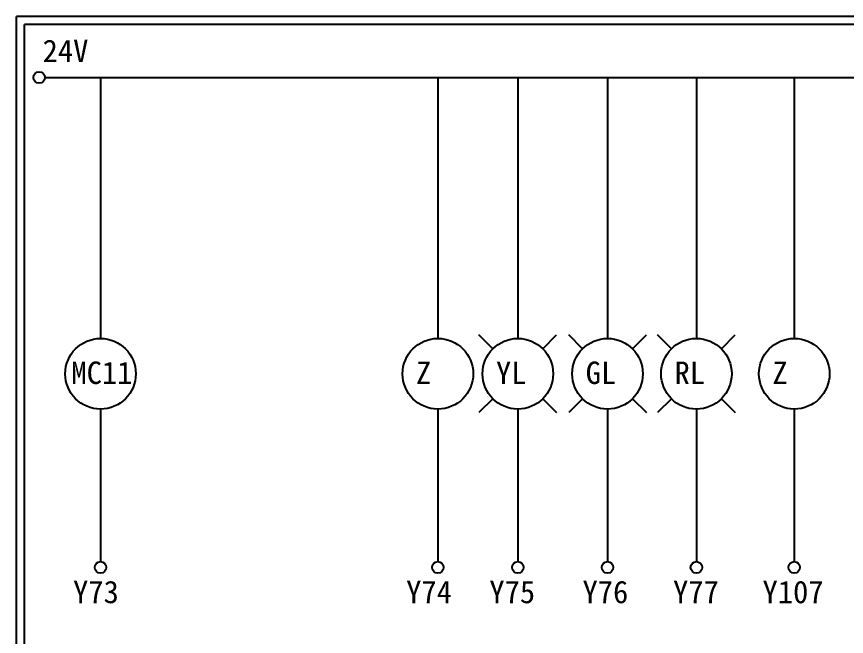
# Model space of a CAD drawing. Extents: x 926 to 1213, y 3 to 207.
# Drawn here: x 925.7 to 1058.8, y 107.6 to 207 of the extents above; entities that cross this region are included whole.
import ezdxf

# ---------------------------------------------------------------- set-up
doc = ezdxf.new("R2010")
doc.units = 0
doc.layers.add('圖框層', color=7, linetype='CONTINUOUS')
doc.layers.add('標尺寸層', color=3, linetype='CONTINUOUS')
doc.styles.add('STSL', font='kaiu.ttf')

msp = doc.modelspace()

# ---------------------------------------------------------------- linework, layer by layer
at = {"layer": '圖框層', "color": 7}
for p, q in [((1212.74, 206.97), (925.74, 206.97)), ((925.74, 3), (925.74, 206.97)), ((1211.49, 205.72), (926.99, 205.72)), ((926.99, 4.25), (926.99, 205.72))]:
    msp.add_line(p, q, dxfattribs=at)
at = {"layer": '標尺寸層', "color": 7}
for p, q in [((930.28, 197.22), (1207.88, 197.22)), ((939.2, 197.22), (939.2, 155.39)), ((993.29, 197.22), (993.29, 155.39)), ((1006.11, 197.22), (1006.11, 155.39)), ((1020.49, 197.22), (1020.49, 155.39)), ((1034.74, 197.22), (1034.74, 155.39)), ((1050.43, 197.22), (1050.43, 155.39)), ((939.2, 144.07), (939.2, 119.62)), ((993.29, 144.07), (993.29, 119.62)), ((1006.11, 144.07), (1006.11, 119.62)), ((1020.49, 144.07), (1020.49, 119.62)), ((1034.74, 144.07), (1034.74, 119.62)), ((1050.43, 144.07), (1050.43, 119.62))]:
    msp.add_line(p, q, dxfattribs=at)
at = {"layer": '標尺寸層'}
for p, q in [((1002.1, 153.73), (999.88, 155.95)), ((1010.11, 153.73), (1012.33, 155.95)), ((1016.49, 153.73), (1014.27, 155.95)), ((1024.5, 153.73), (1026.72, 155.95)), ((1030.73, 153.73), (1028.51, 155.95)), ((1038.74, 153.73), (1040.96, 155.95)), ((1002.1, 145.73), (999.88, 143.5)), ((1010.11, 145.73), (1012.33, 143.5)), ((1016.49, 145.73), (1014.27, 143.5)), ((1024.5, 145.73), (1026.72, 143.5)), ((1030.73, 145.73), (1028.51, 143.5)), ((1038.74, 145.73), (1040.96, 143.5))]:
    msp.add_line(p, q, dxfattribs=at)
at = {"layer": '標尺寸層', "color": 7}
for centre, radius in [((929.36, 197.22), 0.92), ((939.2, 149.73), 5.66), ((993.29, 149.73), 5.66), ((1006.11, 149.73), 5.66), ((1020.49, 149.73), 5.66), ((1034.74, 149.73), 5.66), ((1050.43, 149.73), 5.66), ((939.2, 118.7), 0.92), ((993.29, 118.7), 0.92), ((1006.11, 118.7), 0.92), ((1020.49, 118.7), 0.92), ((1034.74, 118.7), 0.92), ((1050.43, 118.7), 0.92)]:
    msp.add_circle(centre, radius, dxfattribs=at)

# ---------------------------------------------------------------- texts
at = {"layer": '圖框層', "color": 4, "style": 'STSL'}
for s, p in [('24V', (929.91, 199.68)), ('MC11', (934.52, 148.09)), ('Z', (989.78, 148.09)), ('YL', (1002.6, 148.09)), ('GL', (1016.99, 148.09)), ('RL', (1031.23, 148.09)), ('Z', (1046.92, 148.09)), ('Y73', (934.79, 112.96)), ('Y74', (988.2, 112.96)), ('Y75', (1001.54, 112.96)), ('Y76', (1016.48, 112.96)), ('Y77', (1030.99, 112.96)), ('Y107', (1045.34, 112.96))]:
    msp.add_text(s, height=3.6, dxfattribs=at).set_placement(p)

doc.saveas('drawing.dxf')
